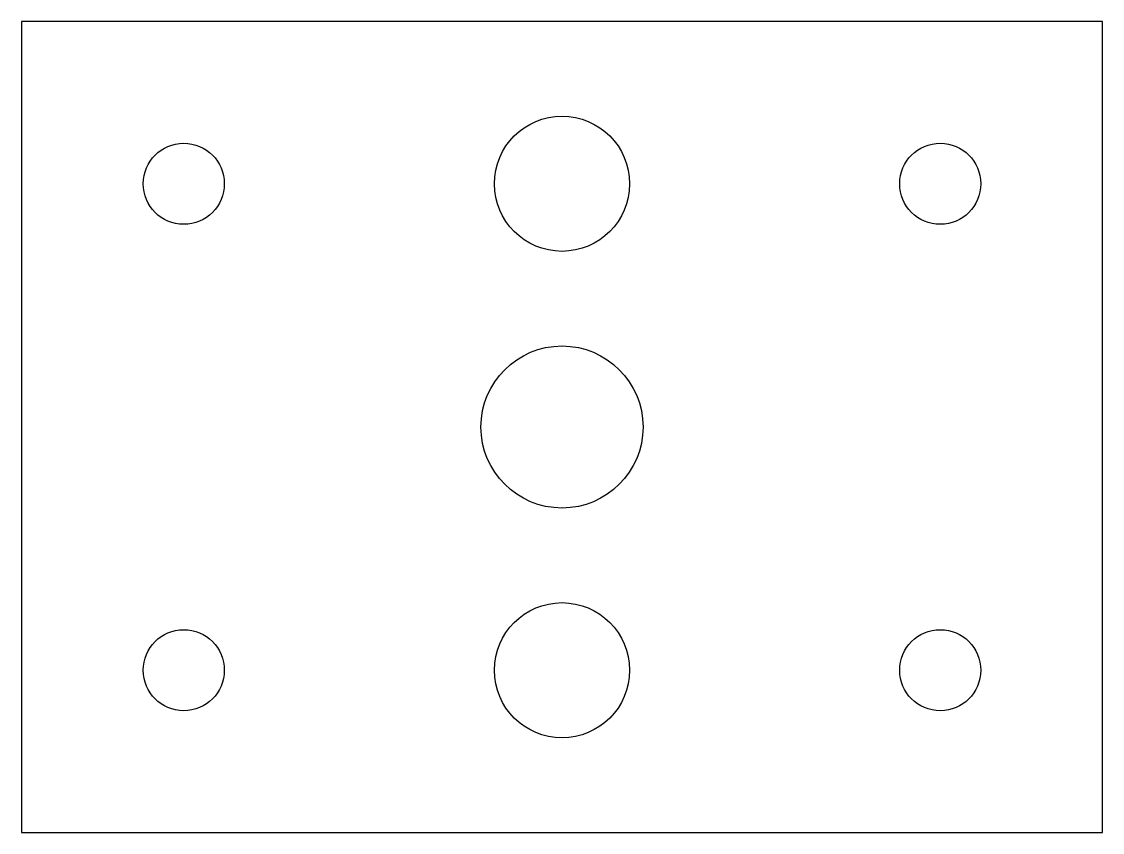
# Model space of a CAD drawing. Header units: millimetres. Extents: x -40 to 40, y -30 to 30.
import ezdxf

# ---------------------------------------------------------------- set-up
doc = ezdxf.new("R2010")
doc.units = ezdxf.units.MM
for name, color, linetype in [('A_DEEP_HOLES_Z-60', 2, 'CONTINUOUS'), ('B_REAMED_HOLES_Z-30', 3, 'CONTINUOUS'), ('BLANK', 1, 'CONTINUOUS'), ('C_FLAT_BOTTOM_COUNTERBORE_Z-4', 4, 'CONTINUOUS')]:
    doc.layers.add(name, color=color, linetype=linetype)

msp = doc.modelspace()

# ---------------------------------------------------------------- linework, layer by layer
at = {"layer": 'A_DEEP_HOLES_Z-60'}
for centre in [(-28, 18), (28, 18), (-28, -18), (28, -18)]:
    msp.add_circle(centre, 3, dxfattribs=at)
at = {"layer": 'B_REAMED_HOLES_Z-30'}
for centre in [(0, 18), (0, -18)]:
    msp.add_circle(centre, 5, dxfattribs=at)
at = {"layer": 'BLANK'}
for p, q in [((40, 30), (-40, 30)), ((-40, 30), (-40, -30)), ((40, -30), (40, 30)), ((-40, -30), (40, -30))]:
    msp.add_line(p, q, dxfattribs=at)
at = {"layer": 'C_FLAT_BOTTOM_COUNTERBORE_Z-4'}
msp.add_circle((0, 0), 6, dxfattribs=at)

doc.saveas('drawing.dxf')
